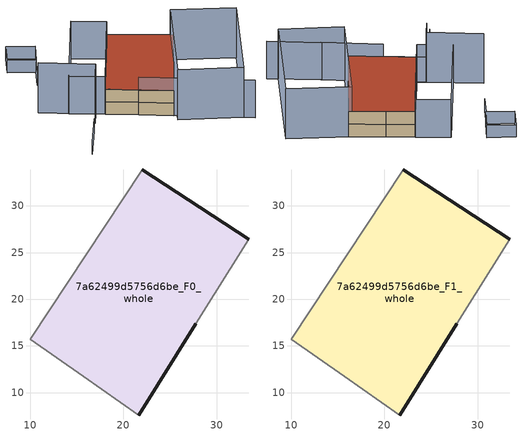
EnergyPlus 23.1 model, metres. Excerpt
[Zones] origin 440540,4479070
7a62499d5756d6be_F0_whole
 floor ground (EU_floor_Construction): 26.97,30.64 33.46,26.45 27.73,17.37 21.61,7.59 15.67,11.74 9.99,15.71 21.99,33.85 z0
 wall outside (EU_wall_Construction): 21.61,7.59 27.73,17.37 / 33.46,26.45 26.97,30.64 21.99,33.85 z0:3
 wall adiabatic (EU_wall_Construction): 21.99,33.85 9.99,15.71 15.67,11.74 21.61,7.59 / 27.73,17.37 33.46,26.45 z0:3
7a62499d5756d6be_F1_whole
 floor to 7a62499d5756d6be_F0_whole (EU_floor_Construction): 26.97,30.64 33.46,26.45 27.73,17.37 21.61,7.59 15.67,11.74 9.99,15.71 21.99,33.85 z3
 wall outside (EU_wall_Construction): 21.61,7.59 27.73,17.37 / 33.46,26.45 26.97,30.64 21.99,33.85 z3:6
 wall adiabatic (EU_wall_Construction): 21.99,33.85 9.99,15.71 15.67,11.74 21.61,7.59 / 27.73,17.37 33.46,26.45 z3:6
 roof outside (EU_roof_Construction): 27.73,17.37 33.46,26.45 26.97,30.64 21.99,33.85 9.99,15.71 15.67,11.74 21.61,7.59 z6
shading: 26.1,4.5 35.29,-1.97 / 15.73,11.88 26.23,4.35 / 22.02,33.9 9.99,15.71 / 9.99,15.71 3.79,19.81 / 3.79,19.81 15.82,38.01 / 15.82,38.01 22.02,33.9 z0:9; 8.47,16.84 15.67,11.74 z0:6; 4.5,11.2 -0.77,3.66 / 6.98,37.48 4.38,32.89 / 7.04,37.41 1.83,40.39 / 1.83,40.39 4.49,45.04 / 4.49,45.04 9.7,42.05 / 9.7,42.05 7.04,37.41 z0:3; -1.27,23.55 8.43,16.79 / 8.43,16.79 6.38,13.83 / 44.84,20.19 33.39,-0.64 / 33.39,-0.64 21.44,5.93 / 21.44,5.93 32.89,26.76 / 32.89,26.76 44.84,20.19 z0:12
[Building]
EU S2 Campaign: North Axis=0; Terrain=City; Solar Distribution=FullExterior
[Site:Location]
Madrid: Latitude=40.5; Longitude=-3.5; Time Zone=1; Elevation=609
[SizingPeriod:WeatherFileDays]
AnnualSizingPeriod: Begin Month=1; Begin Day of Month=1; End Month=12; End Day of Month=31; Day of Week for Start Day=Monday; Use Weather File Daylight Saving Period=No; Use Weather File Rain and Snow Indicators=No
[MATERIAL]
EU_InternalMass_Material: Roughness=MediumRough; Thickness=0.1; Conductivity=1; Density=1800; Specific Heat=900; Thermal Absorptance=0.9; Solar Absorptance=0.7; Visible Absorptance=0.7
[MATERIAL:NOMASS] Roughness=MediumRough; Thermal Absorptance=0.9; Solar Absorptance=0.7; Visible Absorptance=0.7
Name | Thermal Resistance
EU_wall_NoMass | 0.419739
EU_roof_NoMass | 0.352165
EU_floor_NoMass | 0.608284
[CONSTRUCTION]
EU_wall_Construction: EU_wall_NoMass
EU_roof_Construction: EU_roof_NoMass
EU_floor_Construction: EU_floor_NoMass
EU_InternalMass_Construction: EU_InternalMass_Material
[ZONE] Type=1; Multiplier=1; Ceiling Height=autocalculate; Volume=917.887; Floor Area=autocalculate; Part of Total Floor Area=Yes
7a62499d5756d6be_F0_whole; 7a62499d5756d6be_F1_whole
[INTERNALMASS] Construction=EU_InternalMass_Construction; Surface Area=273.749
Name | Zone or ZoneList
7a62499d5756d6be_F0_whole_EU_InternalMass | 7a62499d5756d6be_F0_whole
7a62499d5756d6be_F1_whole_EU_InternalMass | 7a62499d5756d6be_F1_whole
[OTHEREQUIPMENT] Fuel Type=Electricity; Design Level Calculation Method=Watts/Area; Power per Zone Floor Area=1; Fraction Latent=0; Fraction Radiant=0; Fraction Lost=0; Carbon Dioxide Generation Rate=0; EndUse Subcategory=EU_Step8_InternalGains
Name | Zone or ZoneList or Space or SpaceList | Schedule
EU_Step8_InternalGain_7a62499d5756d6be_F0_whole_f000 | 7a62499d5756d6be_F0_whole | EU_Step8_GainSchedule_7a62499d5756d6be_F0_whole_f000
EU_Step8_InternalGain_7a62499d5756d6be_F1_whole_f000 | 7a62499d5756d6be_F1_whole | EU_Step8_GainSchedule_7a62499d5756d6be_F1_whole_f000
[ZONEVENTILATION:DESIGNFLOWRATE] Schedule=EU_AlwaysOn; Design Flow Rate Calculation Method=AirChanges/Hour; Air Changes per Hour=0.703302; Ventilation Type=Natural; Fan Pressure Rise=0; Fan Total Efficiency=1; Constant Term Coefficient=1; Temperature Term Coefficient=0; Velocity Term Coefficient=0; Velocity Squared Term Coefficient=0; Minimum Indoor Temperature=-100; Maximum Indoor Temperature=100; Delta Temperature=-100; Minimum Outdoor Temperature=-100; Maximum Outdoor Temperature=100; Maximum Wind Speed=40
Name | Zone or ZoneList or Space or SpaceList
EU_ConstantAir_7a62499d5756d6be_F0_whole | 7a62499d5756d6be_F0_whole
EU_ConstantAir_7a62499d5756d6be_F1_whole | 7a62499d5756d6be_F1_whole
[HVACTEMPLATE:THERMOSTAT] Constant Heating Setpoint=20; Constant Cooling Setpoint=50
EU_HeatOnly_7a62499d5756d6be_F0_whole; EU_HeatOnly_7a62499d5756d6be_F1_whole
[HVACTEMPLATE:ZONE:IDEALLOADSAIRSYSTEM] System Availability Schedule=EU_AlwaysOn; Maximum Heating Supply Air Temperature=50; Minimum Cooling Supply Air Temperature=13; Maximum Heating Supply Air Humidity Ratio=0.0156; Minimum Cooling Supply Air Humidity Ratio=0.0077; Heating Limit=NoLimit; Cooling Limit=NoLimit; Heating Availability Schedule=EU_AlwaysOn; Cooling Availability Schedule=EU_CoolingOff; Dehumidification Control Type=ConstantSensibleHeatRatio; Cooling Sensible Heat Ratio=0.7; Dehumidification Setpoint=60; Humidification Control Type=None; Humidification Setpoint=30; Outdoor Air Method=None; Outdoor Air Flow Rate per Person=0.00944; Outdoor Air Flow Rate per Zone Floor Area=0; Outdoor Air Flow Rate per Zone=0; Demand Controlled Ventilation Type=None; Outdoor Air Economizer Type=NoEconomizer; Heat Recovery Type=None; Sensible Heat Recovery Effectiveness=0.7; Latent Heat Recovery Effectiveness=0.65
Name | Template Thermostat
7a62499d5756d6be_F0_whole | EU_HeatOnly_7a62499d5756d6be_F0_whole
7a62499d5756d6be_F1_whole | EU_HeatOnly_7a62499d5756d6be_F1_whole
[SIZING:ZONE] Zone Cooling Design Supply Air Temperature Input Method=SupplyAirTemperature; Zone Cooling Design Supply Air Temperature=13; Zone Heating Design Supply Air Temperature Input Method=SupplyAirTemperature; Zone Heating Design Supply Air Temperature=50; Zone Cooling Design Supply Air Humidity Ratio=0.008; Zone Heating Design Supply Air Humidity Ratio=0.008; Cooling Design Air Flow Method=DesignDay; Cooling Design Air Flow Rate=0; Cooling Minimum Air Flow per Zone Floor Area=0.000762; Cooling Minimum Air Flow=0; Cooling Minimum Air Flow Fraction=0.2; Heating Design Air Flow Method=DesignDay; Heating Design Air Flow Rate=0; Heating Maximum Air Flow per Zone Floor Area=0.002032; Heating Maximum Air Flow=0.141576; Heating Maximum Air Flow Fraction=0.3; Account for Dedicated Outdoor Air System=No; Dedicated Outdoor Air System Control Strategy=NeutralSupplyAir; Dedicated Outdoor Air Low Setpoint Temperature for Design=autosize; Dedicated Outdoor Air High Setpoint Temperature for Design=autosize; Zone Load Sizing Method=Sensible Load Only No Latent Load; Zone Latent Cooling Design Supply Air Humidity Ratio Input Method=HumidityRatioDifference; Zone Cooling Design Supply Air Humidity Ratio Difference=0.005; Zone Latent Heating Design Supply Air Humidity Ratio Input Method=HumidityRatioDifference; Zone Humidification Design Supply Air Humidity Ratio Difference=0.005
7a62499d5756d6be_F0_whole; 7a62499d5756d6be_F1_whole
[SCHEDULE:CONSTANT]
Name | Hourly Value
EU_AlwaysOn | 1
EU_CoolingOff | 0
[SCHEDULE:FILE] Column Number=1; Rows to Skip at Top=0; Number of Hours of Data=8760; Column Separator=Comma; Interpolate to Timestep=No; Minutes per Item=60; Adjust Schedule for Daylight Savings=Yes
Name | File
EU_Step8_GainSchedule_7a62499d5756d6be_F0_whole_f000 | ../../schedules/7a62499d5756d6be/7a62499d5756d6be_F0_whole_f000_gain.csv
EU_Step8_GainSchedule_7a62499d5756d6be_F1_whole_f000 | ../../schedules/7a62499d5756d6be/7a62499d5756d6be_F1_whole_f000_gain.csv
